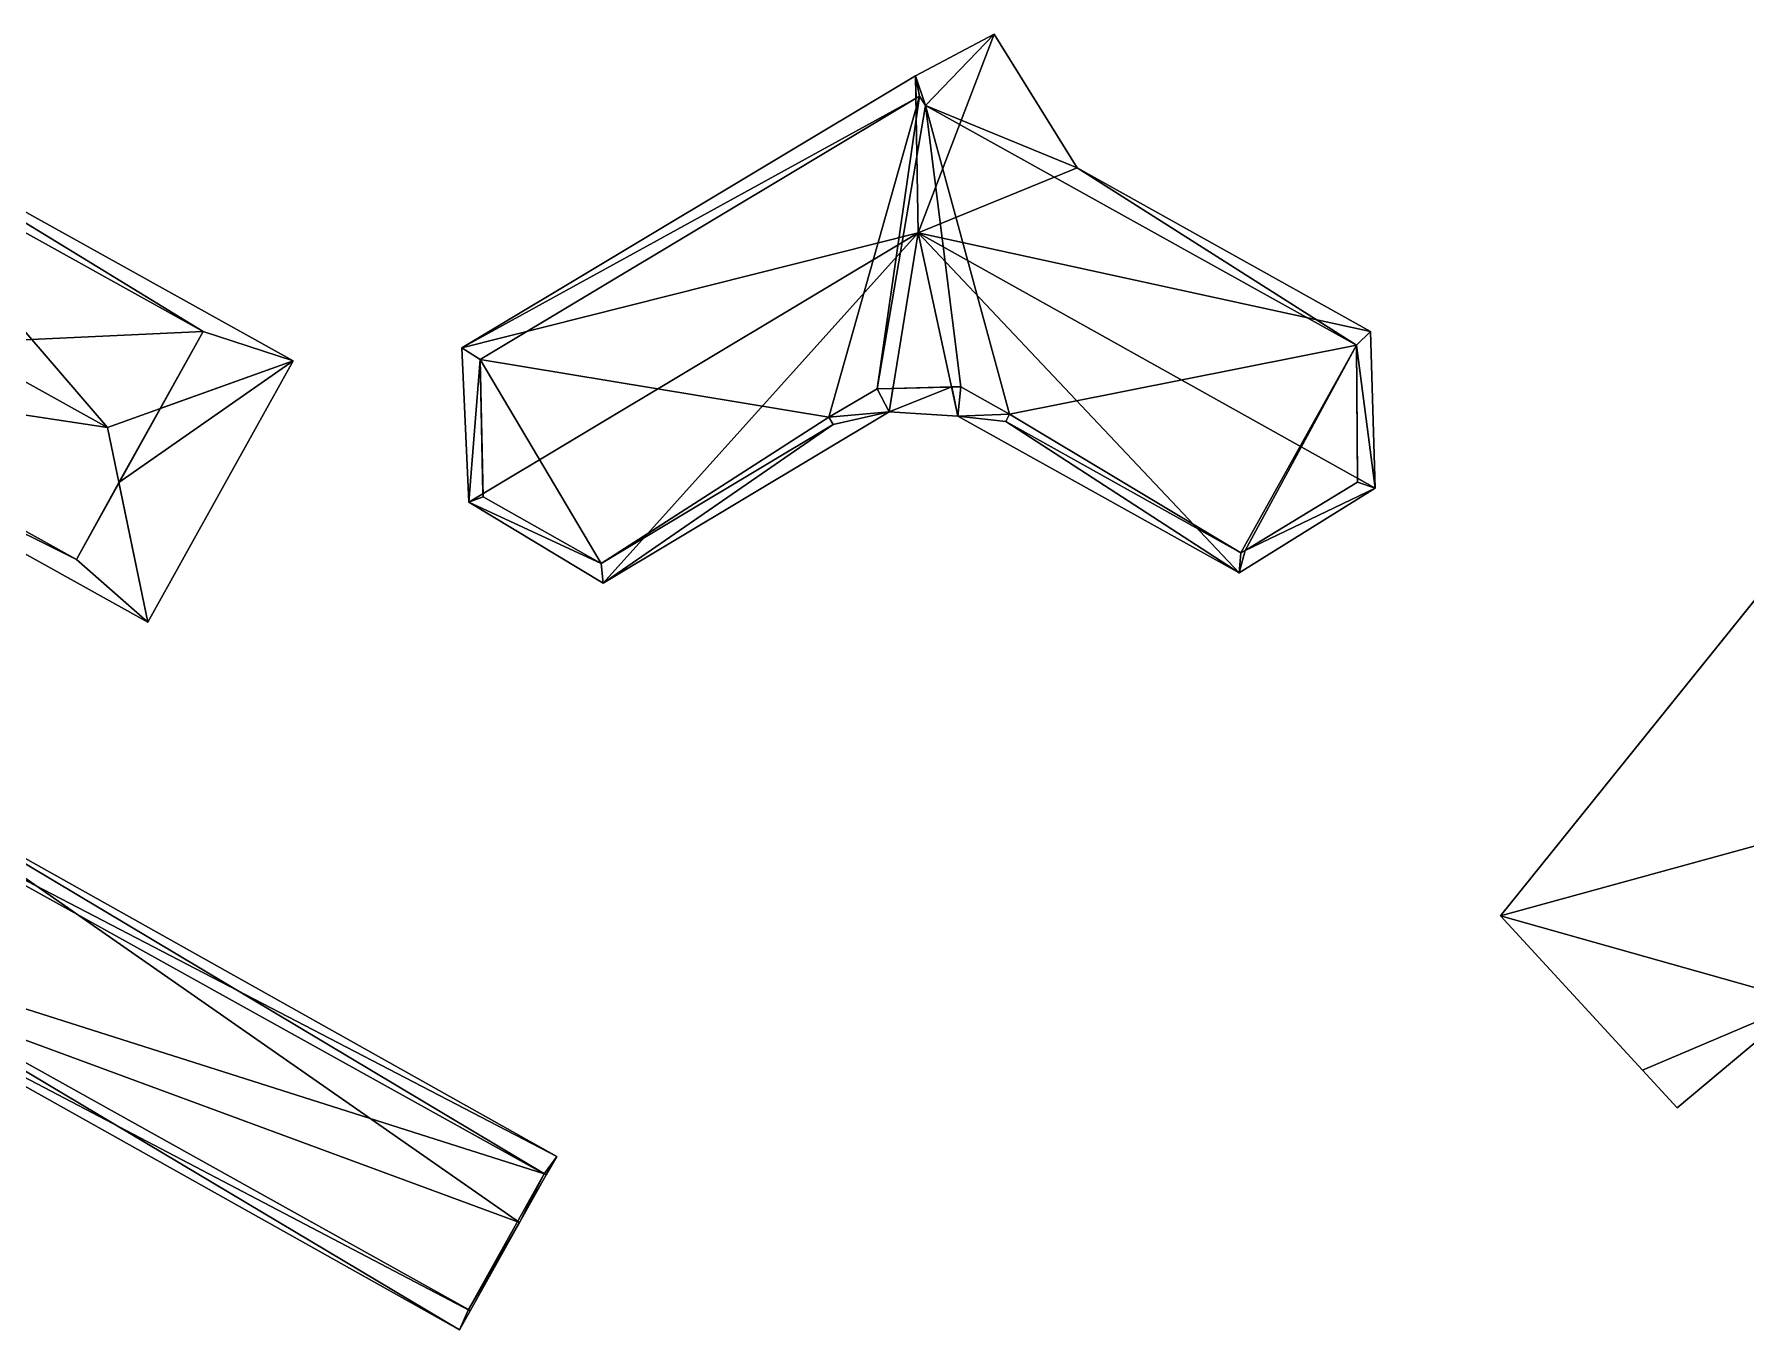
# Model space of a CAD drawing. Extents: x 2679264 to 2679716, y 1246766 to 1247183.
# Drawn here: x 2679528.8 to 2679597.7, y 1246866.2 to 1246918.4 of the extents above; entities that cross this region are included whole.
import ezdxf

# ---------------------------------------------------------------- set-up
doc = ezdxf.new("R2010")
doc.units = 0

msp = doc.modelspace()

# ---------------------------------------------------------------- linework, layer by layer
for points in [[(2679564.32, 1246916.68, 451.895), (2679567.48, 1246918.35, 450.852), (2679564.42, 1246910.35, 453.8)], [(2679567.48, 1246918.35, 450.852), (2679564.32, 1246916.68, 451.895), (2679564.72, 1246915.48, 452.192)], [(2679567.48, 1246918.35, 450.852), (2679570.83, 1246912.97, 451.92), (2679564.42, 1246910.35, 453.8)], [(2679570.83, 1246912.97, 451.92), (2679567.48, 1246918.35, 450.852), (2679564.72, 1246915.48, 452.192)], [(2679546.05, 1246905.73, 451.895), (2679564.32, 1246916.68, 451.895), (2679564.42, 1246910.35, 453.8)], [(2679564.32, 1246916.68, 451.895), (2679546.05, 1246905.73, 451.895), (2679564.34, 1246915.77, 452.169)], [(2679564.72, 1246915.48, 452.192), (2679564.32, 1246916.68, 451.895), (2679564.48, 1246915.86, 452.118)], [(2679564.48, 1246915.86, 452.118), (2679564.32, 1246916.68, 451.895), (2679564.34, 1246915.77, 452.169)], [(2679520.5, 1246915.63, 453.155), (2679539.26, 1246905.2, 453.155), (2679531.79, 1246902.52, 455.099)], [(2679522.07, 1246907.92, 455.099), (2679520.5, 1246915.63, 453.155), (2679531.79, 1246902.52, 455.099)], [(2679539.26, 1246905.2, 453.155), (2679520.5, 1246915.63, 453.155), (2679535.64, 1246906.39, 453.39)], [(2679535.64, 1246906.39, 453.39), (2679520.5, 1246915.63, 453.155), (2679520.79, 1246914.63, 453.392)], [(2679546.05, 1246905.73, 451.895), (2679546.79, 1246905.26, 452.166), (2679564.34, 1246915.77, 452.169)], [(2679564.34, 1246915.77, 452.169), (2679546.79, 1246905.26, 444.595), (2679564.48, 1246915.86, 444.595)], [(2679546.79, 1246905.26, 444.595), (2679560.83, 1246902.94, 444.595), (2679564.48, 1246915.86, 444.595)], [(2679564.34, 1246915.77, 452.169), (2679546.79, 1246905.26, 452.166), (2679546.79, 1246905.26, 444.595)], [(2679560.83, 1246902.94, 444.595), (2679562.77, 1246904.07, 444.595), (2679564.48, 1246915.86, 444.595)], [(2679562.77, 1246904.07, 444.595), (2679564.72, 1246915.48, 444.595), (2679564.48, 1246915.86, 444.595)], [(2679562.77, 1246904.07, 444.595), (2679566.14, 1246904.16, 444.595), (2679564.72, 1246915.48, 444.595)], [(2679564.48, 1246915.86, 452.118), (2679564.34, 1246915.77, 452.169), (2679564.48, 1246915.86, 444.595)], [(2679564.72, 1246915.48, 452.192), (2679564.48, 1246915.86, 452.118), (2679564.72, 1246915.48, 444.595)], [(2679564.72, 1246915.48, 444.595), (2679564.48, 1246915.86, 452.118), (2679564.48, 1246915.86, 444.595)], [(2679582.07, 1246905.83, 452.182), (2679570.83, 1246912.97, 451.92), (2679564.72, 1246915.48, 452.192)], [(2679582.07, 1246905.83, 452.182), (2679564.72, 1246915.48, 452.192), (2679564.72, 1246915.48, 444.595)], [(2679582.07, 1246905.83, 444.595), (2679582.07, 1246905.83, 452.182), (2679564.72, 1246915.48, 444.595)], [(2679566.14, 1246904.16, 444.595), (2679568.11, 1246903.06, 444.595), (2679564.72, 1246915.48, 444.595)], [(2679568.11, 1246903.06, 444.595), (2679582.07, 1246905.83, 444.595), (2679564.72, 1246915.48, 444.595)], [(2679535.64, 1246906.39, 444.828), (2679520.79, 1246914.63, 444.828), (2679515.7, 1246905.46, 444.828)], [(2679535.64, 1246906.39, 453.39), (2679520.79, 1246914.63, 453.392), (2679520.79, 1246914.63, 444.828)], [(2679535.64, 1246906.39, 444.828), (2679535.64, 1246906.39, 453.39), (2679520.79, 1246914.63, 444.828)], [(2679570.83, 1246912.97, 451.92), (2679582.64, 1246906.38, 451.92), (2679564.42, 1246910.35, 453.8)], [(2679582.64, 1246906.38, 451.92), (2679570.83, 1246912.97, 451.92), (2679582.07, 1246905.83, 452.182)], [(2679546.34, 1246899.51, 453.801), (2679546.05, 1246905.73, 451.895), (2679564.42, 1246910.35, 453.8)], [(2679551.75, 1246896.25, 451.895), (2679546.34, 1246899.51, 453.801), (2679564.42, 1246910.35, 453.8)], [(2679563.26, 1246903.15, 451.895), (2679551.75, 1246896.25, 451.895), (2679564.42, 1246910.35, 453.8)], [(2679566.03, 1246902.98, 451.895), (2679563.26, 1246903.15, 451.895), (2679564.42, 1246910.35, 453.8)], [(2679577.35, 1246896.67, 451.895), (2679566.03, 1246902.98, 451.895), (2679564.42, 1246910.35, 453.8)], [(2679582.83, 1246900.08, 453.8), (2679577.35, 1246896.67, 451.895), (2679564.42, 1246910.35, 453.8)], [(2679582.64, 1246906.38, 451.92), (2679582.83, 1246900.08, 453.8), (2679564.42, 1246910.35, 453.8)], [(2679514.66, 1246905.11, 453.155), (2679522.07, 1246907.92, 455.099), (2679531.79, 1246902.52, 455.099)], [(2679535.64, 1246906.39, 444.828), (2679515.7, 1246905.46, 444.828), (2679530.54, 1246897.21, 444.828)], [(2679533.91, 1246903.28, 454.548), (2679535.64, 1246906.39, 444.828), (2679530.54, 1246897.21, 444.828)], [(2679539.26, 1246905.2, 453.155), (2679535.64, 1246906.39, 453.39), (2679533.91, 1246903.28, 454.548)], [(2679533.91, 1246903.28, 454.548), (2679535.64, 1246906.39, 453.39), (2679535.64, 1246906.39, 444.828)], [(2679582.83, 1246900.08, 453.8), (2679582.64, 1246906.38, 451.92), (2679582.07, 1246905.83, 452.182)], [(2679546.05, 1246905.73, 451.895), (2679546.34, 1246899.51, 453.801), (2679546.79, 1246905.26, 452.166)], [(2679568.11, 1246903.06, 444.595), (2679577.42, 1246897.47, 444.595), (2679582.07, 1246905.83, 444.595)], [(2679577.42, 1246897.47, 444.595), (2679577.59, 1246897.57, 444.595), (2679582.07, 1246905.83, 444.595)], [(2679577.59, 1246897.57, 444.595), (2679582.12, 1246900.32, 444.595), (2679582.07, 1246905.83, 444.595)], [(2679582.12, 1246900.48, 453.8), (2679582.83, 1246900.08, 453.8), (2679582.07, 1246905.83, 452.182)], [(2679582.12, 1246900.48, 453.8), (2679582.07, 1246905.83, 452.182), (2679582.12, 1246900.32, 444.595)], [(2679582.12, 1246900.32, 444.595), (2679582.07, 1246905.83, 452.182), (2679582.07, 1246905.83, 444.595)], [(2679515.7, 1246905.46, 453.416), (2679514.66, 1246905.11, 453.155), (2679530.54, 1246897.21, 453.415)], [(2679533.42, 1246894.69, 453.155), (2679514.66, 1246905.11, 453.155), (2679531.79, 1246902.52, 455.099)], [(2679514.66, 1246905.11, 453.155), (2679533.42, 1246894.69, 453.155), (2679530.54, 1246897.21, 453.415)], [(2679515.7, 1246905.46, 453.416), (2679530.54, 1246897.21, 453.415), (2679515.7, 1246905.46, 444.828)], [(2679515.7, 1246905.46, 444.828), (2679530.54, 1246897.21, 453.415), (2679530.54, 1246897.21, 444.828)], [(2679539.26, 1246905.2, 453.155), (2679533.42, 1246894.69, 453.155), (2679531.79, 1246902.52, 455.099)], [(2679533.42, 1246894.69, 453.155), (2679539.26, 1246905.2, 453.155), (2679532.25, 1246900.3, 454.548)], [(2679532.25, 1246900.3, 454.548), (2679539.26, 1246905.2, 453.155), (2679533.91, 1246903.28, 454.548)], [(2679546.79, 1246905.26, 452.166), (2679546.34, 1246899.51, 453.801), (2679546.9, 1246899.85, 453.801)], [(2679546.79, 1246905.26, 452.166), (2679546.9, 1246899.85, 453.801), (2679546.91, 1246899.73, 444.595)], [(2679546.79, 1246905.26, 444.595), (2679546.79, 1246905.26, 452.166), (2679546.91, 1246899.73, 444.595)], [(2679546.79, 1246905.26, 444.595), (2679546.91, 1246899.73, 444.595), (2679551.67, 1246897.05, 444.595)], [(2679546.79, 1246905.26, 444.595), (2679551.67, 1246897.05, 444.595), (2679560.83, 1246902.94, 444.595)], [(2679610.05, 1246888.96, 443.368), (2679605.41, 1246904.64, 443.368), (2679587.87, 1246882.86, 443.368)], [(2679560.83, 1246902.94, 452.262), (2679563.26, 1246903.15, 451.895), (2679562.77, 1246904.07, 452.253)], [(2679560.83, 1246902.94, 452.262), (2679562.77, 1246904.07, 452.253), (2679560.83, 1246902.94, 444.595)], [(2679560.83, 1246902.94, 444.595), (2679562.77, 1246904.07, 452.253), (2679562.77, 1246904.07, 444.595)], [(2679562.77, 1246904.07, 444.595), (2679563.41, 1246904.09, 452.145), (2679566.14, 1246904.16, 444.595)], [(2679562.77, 1246904.07, 452.253), (2679563.26, 1246903.15, 451.895), (2679563.41, 1246904.09, 452.145)], [(2679562.77, 1246904.07, 452.253), (2679563.41, 1246904.09, 452.145), (2679562.77, 1246904.07, 444.595)], [(2679563.26, 1246903.15, 451.895), (2679566.03, 1246902.98, 451.895), (2679565.78, 1246904.15, 452.196)], [(2679563.41, 1246904.09, 452.145), (2679563.26, 1246903.15, 451.895), (2679565.78, 1246904.15, 452.196)], [(2679563.41, 1246904.09, 452.145), (2679565.78, 1246904.15, 452.196), (2679566.14, 1246904.16, 444.595)], [(2679565.78, 1246904.15, 452.196), (2679566.03, 1246902.98, 451.895), (2679566.14, 1246904.16, 452.258)], [(2679565.78, 1246904.15, 452.196), (2679566.14, 1246904.16, 452.258), (2679566.14, 1246904.16, 444.595)], [(2679566.14, 1246904.16, 452.258), (2679566.03, 1246902.98, 451.895), (2679568.11, 1246903.06, 452.26)], [(2679566.14, 1246904.16, 452.258), (2679568.11, 1246903.06, 452.26), (2679568.11, 1246903.06, 444.595)], [(2679566.14, 1246904.16, 444.595), (2679566.14, 1246904.16, 452.258), (2679568.11, 1246903.06, 444.595)], [(2679532.25, 1246900.3, 454.548), (2679533.91, 1246903.28, 454.548), (2679530.54, 1246897.21, 444.828)], [(2679551.67, 1246897.05, 444.595), (2679561, 1246902.64, 444.595), (2679560.83, 1246902.94, 444.595)], [(2679551.75, 1246896.25, 451.895), (2679563.26, 1246903.15, 451.895), (2679561, 1246902.64, 452.143)], [(2679561, 1246902.64, 452.143), (2679563.26, 1246903.15, 451.895), (2679560.83, 1246902.94, 452.262)], [(2679561, 1246902.64, 452.143), (2679560.83, 1246902.94, 452.262), (2679560.83, 1246902.94, 444.595)], [(2679561, 1246902.64, 444.595), (2679561, 1246902.64, 452.143), (2679560.83, 1246902.94, 444.595)], [(2679568.11, 1246903.06, 452.26), (2679566.03, 1246902.98, 451.895), (2679567.95, 1246902.76, 452.144)], [(2679566.03, 1246902.98, 451.895), (2679577.35, 1246896.67, 451.895), (2679567.95, 1246902.76, 452.144)], [(2679568.11, 1246903.06, 452.26), (2679567.95, 1246902.76, 452.144), (2679568.11, 1246903.06, 444.595)], [(2679568.11, 1246903.06, 444.595), (2679567.95, 1246902.76, 452.144), (2679567.95, 1246902.76, 444.595)], [(2679568.11, 1246903.06, 444.595), (2679567.95, 1246902.76, 444.595), (2679577.42, 1246897.47, 444.595)], [(2679551.67, 1246897.05, 452.144), (2679551.75, 1246896.25, 451.895), (2679561, 1246902.64, 452.143)], [(2679551.67, 1246897.05, 452.144), (2679561, 1246902.64, 452.143), (2679551.67, 1246897.05, 444.595)], [(2679551.67, 1246897.05, 444.595), (2679561, 1246902.64, 452.143), (2679561, 1246902.64, 444.595)], [(2679567.95, 1246902.76, 452.144), (2679577.35, 1246896.67, 451.895), (2679577.42, 1246897.47, 452.144)], [(2679567.95, 1246902.76, 452.144), (2679577.42, 1246897.47, 452.144), (2679577.42, 1246897.47, 444.595)], [(2679567.95, 1246902.76, 444.595), (2679567.95, 1246902.76, 452.144), (2679577.42, 1246897.47, 444.595)], [(2679530.54, 1246897.21, 453.415), (2679533.42, 1246894.69, 453.155), (2679532.25, 1246900.3, 454.548)], [(2679530.54, 1246897.21, 453.415), (2679532.25, 1246900.3, 454.548), (2679530.54, 1246897.21, 444.828)], [(2679577.35, 1246896.67, 451.895), (2679582.83, 1246900.08, 453.8), (2679577.59, 1246897.57, 452.2)], [(2679577.59, 1246897.57, 452.2), (2679582.83, 1246900.08, 453.8), (2679582.12, 1246900.32, 453.754)], [(2679577.59, 1246897.57, 452.2), (2679582.12, 1246900.32, 453.754), (2679582.12, 1246900.32, 444.595)], [(2679577.59, 1246897.57, 444.595), (2679577.59, 1246897.57, 452.2), (2679582.12, 1246900.32, 444.595)], [(2679582.12, 1246900.32, 453.754), (2679582.83, 1246900.08, 453.8), (2679582.12, 1246900.48, 453.8)], [(2679582.12, 1246900.32, 453.754), (2679582.12, 1246900.48, 453.8), (2679582.12, 1246900.32, 444.595)], [(2679546.9, 1246899.85, 453.801), (2679546.34, 1246899.51, 453.801), (2679546.91, 1246899.73, 453.766)], [(2679546.91, 1246899.73, 453.766), (2679546.34, 1246899.51, 453.801), (2679551.67, 1246897.05, 452.144)], [(2679546.34, 1246899.51, 453.801), (2679551.75, 1246896.25, 451.895), (2679551.67, 1246897.05, 452.144)], [(2679546.9, 1246899.85, 453.801), (2679546.91, 1246899.73, 453.766), (2679546.91, 1246899.73, 444.595)], [(2679546.91, 1246899.73, 453.766), (2679551.67, 1246897.05, 452.144), (2679546.91, 1246899.73, 444.595)], [(2679546.91, 1246899.73, 444.595), (2679551.67, 1246897.05, 452.144), (2679551.67, 1246897.05, 444.595)], [(2679600.1, 1246879.41, 463.551), (2679587.87, 1246882.86, 463.551), (2679600.46, 1246898.5, 463.551)], [(2679600.46, 1246898.5, 463.551), (2679587.87, 1246882.86, 463.551), (2679587.87, 1246882.86, 443.368)], [(2679600.46, 1246898.5, 443.368), (2679600.46, 1246898.5, 463.551), (2679587.87, 1246882.86, 443.368)], [(2679577.42, 1246897.47, 452.144), (2679577.35, 1246896.67, 451.895), (2679577.59, 1246897.57, 452.2)], [(2679577.42, 1246897.47, 452.144), (2679577.59, 1246897.57, 452.2), (2679577.59, 1246897.57, 444.595)], [(2679577.42, 1246897.47, 444.595), (2679577.42, 1246897.47, 452.144), (2679577.59, 1246897.57, 444.595)], [(2679548.38, 1246870.52, 452.23), (2679518.7, 1246881.47, 452.23), (2679522.61, 1246888.46, 452.23)], [(2679549.88, 1246873.18, 452.23), (2679522.61, 1246888.46, 452.23), (2679522.45, 1246887.43, 452.23)], [(2679549.45, 1246872.43, 452.23), (2679548.38, 1246870.52, 452.23), (2679522.61, 1246888.46, 452.23)], [(2679549.88, 1246873.18, 452.23), (2679549.45, 1246872.43, 452.23), (2679522.61, 1246888.46, 452.23)], [(2679610.05, 1246888.96, 443.368), (2679587.87, 1246882.86, 443.368), (2679600.1, 1246879.41, 443.368)], [(2679549.37, 1246872.48, 447.568), (2679522.45, 1246887.43, 447.568), (2679519.44, 1246881.99, 447.568)], [(2679549.37, 1246872.48, 452.23), (2679549.88, 1246873.18, 452.23), (2679522.45, 1246887.43, 452.23)], [(2679549.37, 1246872.48, 452.23), (2679522.45, 1246887.43, 452.23), (2679522.45, 1246887.43, 447.568)], [(2679549.37, 1246872.48, 447.568), (2679549.37, 1246872.48, 452.23), (2679522.45, 1246887.43, 447.568)], [(2679600.1, 1246879.41, 463.551), (2679593.59, 1246876.65, 463.551), (2679587.87, 1246882.86, 463.551)], [(2679587.87, 1246882.86, 463.551), (2679593.59, 1246876.65, 463.551), (2679593.59, 1246876.65, 443.368)], [(2679587.87, 1246882.86, 443.368), (2679587.87, 1246882.86, 463.551), (2679593.59, 1246876.65, 443.368)], [(2679587.87, 1246882.86, 443.368), (2679593.59, 1246876.65, 443.368), (2679600.1, 1246879.41, 443.368)], [(2679518.7, 1246881.47, 452.23), (2679545.96, 1246866.2, 452.23), (2679519.44, 1246881.99, 452.23)], [(2679545.96, 1246866.2, 452.23), (2679518.7, 1246881.47, 452.23), (2679546.39, 1246866.96, 452.23)], [(2679546.39, 1246866.96, 452.23), (2679518.7, 1246881.47, 452.23), (2679548.38, 1246870.52, 452.23)], [(2679519.44, 1246881.99, 452.23), (2679545.96, 1246866.2, 452.23), (2679546.32, 1246867.01, 452.23)], [(2679519.44, 1246881.99, 452.23), (2679546.32, 1246867.01, 452.23), (2679546.32, 1246867.01, 447.568)], [(2679519.44, 1246881.99, 447.568), (2679519.44, 1246881.99, 452.23), (2679546.32, 1246867.01, 447.568)], [(2679549.37, 1246872.48, 447.568), (2679519.44, 1246881.99, 447.568), (2679546.32, 1246867.01, 447.568)], [(2679593.59, 1246876.65, 463.551), (2679600.1, 1246879.41, 463.551), (2679594.98, 1246875.14, 463.551)], [(2679593.59, 1246876.65, 443.368), (2679594.98, 1246875.14, 443.368), (2679600.1, 1246879.41, 443.368)], [(2679594.98, 1246875.14, 463.551), (2679600.1, 1246879.41, 463.551), (2679600.1, 1246879.41, 443.368)], [(2679594.98, 1246875.14, 443.368), (2679594.98, 1246875.14, 463.551), (2679600.1, 1246879.41, 443.368)], [(2679593.59, 1246876.65, 463.551), (2679594.98, 1246875.14, 463.551), (2679594.98, 1246875.14, 443.368)], [(2679593.59, 1246876.65, 443.368), (2679593.59, 1246876.65, 463.551), (2679594.98, 1246875.14, 443.368)], [(2679549.45, 1246872.43, 452.23), (2679549.88, 1246873.18, 452.23), (2679549.37, 1246872.48, 452.23)], [(2679548.38, 1246870.52, 447.568), (2679549.37, 1246872.48, 447.568), (2679546.32, 1246867.01, 447.568)], [(2679548.38, 1246870.52, 447.568), (2679549.45, 1246872.43, 447.568), (2679549.37, 1246872.48, 447.568)], [(2679548.38, 1246870.52, 452.23), (2679549.45, 1246872.43, 452.23), (2679549.45, 1246872.43, 447.568)], [(2679548.38, 1246870.52, 447.568), (2679548.38, 1246870.52, 452.23), (2679549.45, 1246872.43, 447.568)], [(2679549.45, 1246872.43, 452.23), (2679549.37, 1246872.48, 452.23), (2679549.37, 1246872.48, 447.568)], [(2679549.45, 1246872.43, 447.568), (2679549.45, 1246872.43, 452.23), (2679549.37, 1246872.48, 447.568)], [(2679546.39, 1246866.96, 447.568), (2679548.38, 1246870.52, 447.568), (2679546.32, 1246867.01, 447.568)], [(2679546.39, 1246866.96, 452.23), (2679548.38, 1246870.52, 452.23), (2679548.38, 1246870.52, 447.568)], [(2679546.39, 1246866.96, 447.568), (2679546.39, 1246866.96, 452.23), (2679548.38, 1246870.52, 447.568)], [(2679545.96, 1246866.2, 452.23), (2679546.39, 1246866.96, 452.23), (2679546.32, 1246867.01, 452.23)], [(2679546.32, 1246867.01, 452.23), (2679546.39, 1246866.96, 452.23), (2679546.32, 1246867.01, 447.568)], [(2679546.39, 1246866.96, 452.23), (2679546.39, 1246866.96, 447.568), (2679546.32, 1246867.01, 447.568)]]:
    msp.add_3dface(points)

doc.saveas('drawing.dxf')
